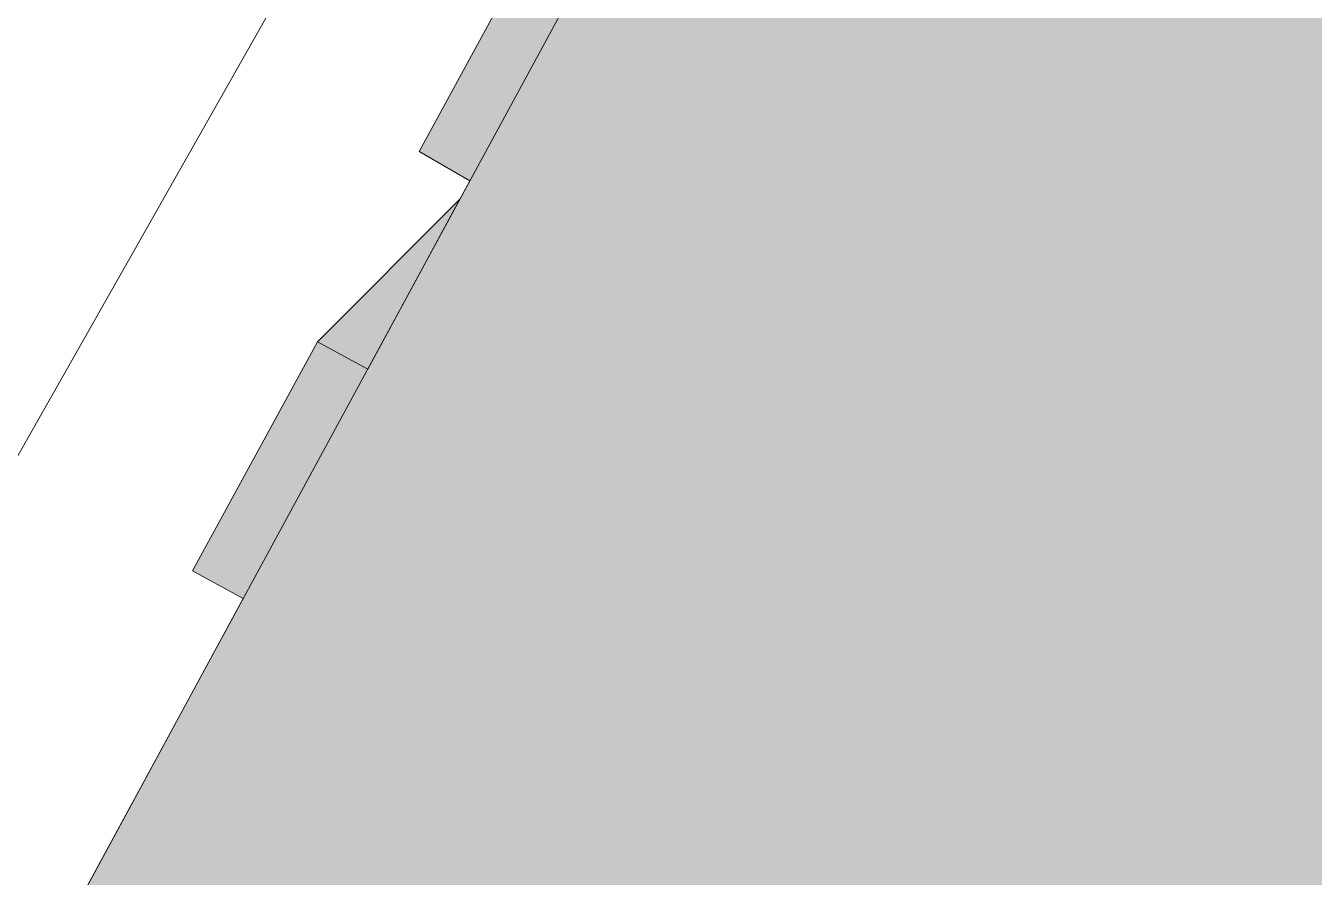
# Model space of a CAD drawing. Header units: metres. Extents: x -6 to 1255, y -2 to 532.
# Drawn here: x 942.8 to 951.68, y 329.99 to 335.86 of the extents above; entities that cross this region are included whole.
import ezdxf

# ---------------------------------------------------------------- set-up
doc = ezdxf.new("R2010")
doc.units = ezdxf.units.M
doc.header["$MEASUREMENT"] = 0
for name, color, linetype, lineweight, true_color in [('TPX_BUILDINGS', 7, 'CONTINUOUS', 0, 0x000000), ('TPX_BUILDINGS_HATCH', 7, 'CONTINUOUS', 0, 0xf0f0f0), ('TPX_BUILDINGS_SHADOWS_HATCH', 7, 'CONTINUOUS', 0, 0x000000), ('TPX_BUILDINGS_SHADOWS_OUTLINES', 7, 'CONTINUOUS', 0, 0x000000), ('TPX_CADASTRES', 7, 'CONTINUOUS', 0, 0x646464), ('TPX_RAILWAYS_AXES', 7, 'CONTINUOUS', 0, 0x464646)]:
    doc.layers.add(name, color=color, linetype=linetype, lineweight=lineweight, true_color=true_color)

msp = doc.modelspace()

# ---------------------------------------------------------------- hatches: boundary and pattern name
at = {"layer": 'TPX_BUILDINGS_HATCH'}
msp.add_hatch(color=256, dxfattribs=at).paths.add_polyline_path([(944.2987, 331.9148), (943.1102, 329.7243), (951.5987, 325.6618), (952.4297, 325.2643), (953.8497, 324.5843), (960.1697, 321.5543), (958.9897, 319.1643), (958.9297, 319.0343), (958.2797, 317.7143), (959.0997, 317.3438), (958.9397, 316.9838), (960.3997, 316.3238), (961.5497, 315.8138), (962.8597, 315.2238), (963.0297, 315.5838), (964.3397, 315.0038), (964.1697, 314.6338), (965.5997, 313.9938), (966.6297, 313.5338), (968.0997, 312.8738), (968.2597, 313.2438), (969.0797, 312.8738), (969.7497, 314.2738), (970.4197, 315.6838), (971.6087, 318.1843), (973.0297, 321.1738), (975.5297, 326.4238), (974.6882, 326.8008), (974.8997, 327.2538), (973.4297, 327.9138), (973.2502, 327.4453), (972.4292, 327.8128), (972.1682, 327.9298), (972.3797, 328.4138), (970.9197, 329.0738), (970.7097, 328.5833), (969.5987, 329.0813), (969.8197, 329.5638), (968.3597, 330.2238), (968.1402, 329.7348), (967.0577, 330.2193), (967.2797, 330.7038), (965.8197, 331.3638), (965.5992, 330.8728), (962.2087, 332.3923), (962.3697, 332.7543), (960.0897, 333.7843), (959.9297, 333.4138), (957.0987, 334.6823), (957.2997, 335.1343), (955.8402, 335.7943), (955.6407, 335.3353), (954.5382, 335.8298), (954.7002, 336.1943), (952.4202, 337.2143), (952.2502, 336.8548), (951.2007, 337.3248), (951.4102, 337.7843), (949.9502, 338.4343), (949.7422, 337.9783), (948.0102, 338.7543), (946.7232, 336.3828), (946.3702, 336.5743), (945.5102, 334.9943), (945.8612, 334.7938), (945.1567, 333.4963), (944.8102, 333.6843), (943.9502, 332.1043), (944.2987, 331.9148)])
at = {"layer": 'TPX_BUILDINGS_SHADOWS_HATCH'}
msp.add_hatch(color=256, dxfattribs=at).paths.add_polyline_path([(945.7917, 334.6658), (944.8102, 333.6843), (945.1567, 333.4963), (945.7917, 334.6658)])

# ---------------------------------------------------------------- linework, layer by layer
at = {"layer": 'TPX_BUILDINGS', "elevation": 0.0421}
msp.add_lwpolyline([(952.2502, 336.8548), (951.2007, 337.3248), (951.4102, 337.7843), (949.9502, 338.4343), (949.7422, 337.9783), (948.0102, 338.7543), (946.7232, 336.3828), (946.3702, 336.5743), (945.5102, 334.9943), (945.8612, 334.7938), (945.1567, 333.4963), (944.8102, 333.6843), (943.9502, 332.1043), (944.2987, 331.9148), (943.1102, 329.7243)], dxfattribs=at)
at = {"layer": 'TPX_BUILDINGS_SHADOWS_OUTLINES', "elevation": 0.0391}
msp.add_lwpolyline([(945.7917, 334.6658), (944.8102, 333.6843), (945.1567, 333.4963)], close=True, dxfattribs=at)
at = {"layer": 'TPX_CADASTRES', "elevation": 0.0241}
msp.add_lwpolyline([(948.0102, 338.7546), (943.1102, 329.7246), (952.4297, 325.2646), (953.8497, 324.5846), (960.1697, 321.5546), (958.9897, 319.1646), (958.9297, 319.0346), (958.2797, 317.7146), (958.0697, 317.3046), (957.2697, 315.6846), (953.6997, 306.9246), (958.0697, 305.6341), (961.1797, 304.9941), (964.9897, 304.4341), (966.2897, 307.4241), (966.6497, 308.0841), (967.9597, 310.5141), (969.0797, 312.8741), (969.7497, 314.2741), (970.4197, 315.6841), (973.0297, 321.1741), (975.5297, 326.4241)], close=True, dxfattribs=at)
at = {"layer": 'TPX_RAILWAYS_AXES', "elevation": 0.0331}
msp.add_lwpolyline([(1050.556, 529.6442), (1012.3092, 454.5343), (970.5387, 381.933), (905.297, 266.8319), (876.1239, 216.9724), (841.1604, 145.7414), (828.4921, 125.8439), (819.1749, 113.6661), (801.6158, 93.3081), (793.8797, 83.45), (785.8517, 72.1955), (776.6194, 57.4727), (756.249, 16.6559), (749.7515, 0)], dxfattribs=at)

doc.saveas('drawing.dxf')
